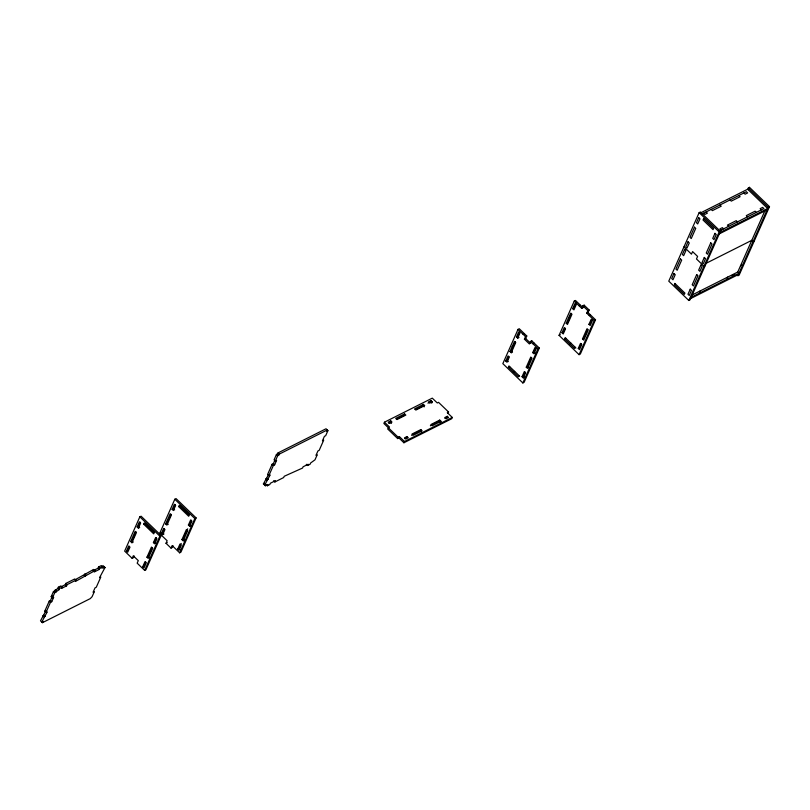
<?xml version="1.0" encoding="UTF-8"?>
<svg xmlns="http://www.w3.org/2000/svg" width="810" height="810" viewBox="0 0 810 810"><rect width="100%" height="100%" fill="white"/><g stroke="black" fill="none" stroke-linecap="round" stroke-linejoin="round"><path stroke-width="1.21" d="M42.444 622.667L43.011 621.402L41.755 622.039L47.223 611.884L45.967 612.522L44.722 611.307L45.978 610.679L40.5 620.824L42.444 622.667L90.264 598.62L92.087 596.717L94.335 591.644L93.079 592.272L95.043 587.837L96.299 587.199L100.805 577.054L99.539 577.682L105.016 567.537L103.072 565.694L101.392 566.534M44.722 611.307L49.218 601.162L50.473 600.524L52.437 596.089L51.182 596.717L52.437 597.922L53.693 597.294L51.729 601.739L50.463 602.367L45.967 612.522M51.182 596.717L53.43 591.644L57.773 588.475L58.33 587.21L60.851 585.944L62.097 587.149L61.54 588.414L66.572 585.883L67.139 584.617L75.938 580.183L74.692 578.978L65.883 583.413L65.316 584.678L61.297 586.703M52.437 597.922L54.685 592.849L59.019 589.68L59.586 588.414L62.097 587.149M75.938 580.183L75.381 581.458L94.821 570.696L93.565 569.491L75.249 579.687M93.565 569.491L93.008 570.756L98.04 568.225L98.597 566.96L101.118 565.694L102.364 566.899L101.807 568.164L104.318 566.899L103.761 568.164L105.016 567.537M94.821 570.696L94.254 571.961L99.286 569.43L99.853 568.164L102.364 566.899M132.162 558.343L133.285 555.802L138.287 560.631L137.163 563.163L144.676 570.402L145.932 569.774L161.119 535.511L141.092 516.213L139.836 516.841L124.649 551.104L132.162 558.343L133.417 557.705L134.166 556.014M126.461 551.043L128.709 545.96L129.965 547.175L127.717 552.248L126.461 551.043L127.727 550.405L129.519 546.345M130.683 541.525L135.179 531.37L136.434 532.575L131.929 542.73L130.683 541.525L131.939 540.888L135.938 531.866M137.143 526.935L139.401 521.853L140.646 523.058L138.399 528.14L137.143 526.935L138.409 526.297L140.201 522.237M143.714 524.202L144.271 522.936L154.285 532.585L153.728 533.861L143.714 524.202L144.97 523.574L154.072 532.352M142.732 566.727L144.98 561.644L146.235 562.859L143.988 567.931L142.732 566.727L143.988 566.089L145.79 562.029M146.954 557.209L151.45 547.054L152.705 548.259L148.2 558.414L146.954 557.209L148.21 556.571L152.209 547.55M153.414 542.619L155.662 537.536L156.917 538.741L154.669 543.824L153.414 542.619L154.68 541.981L156.472 537.921M159.631 533.506L174.818 499.243L176.074 498.616L196.101 517.914L180.913 552.177L179.658 552.815L172.145 545.576L171.021 548.107L166.02 543.287L167.144 540.746L159.631 533.506L160.886 532.879M144.676 570.402L159.853 536.149L161.119 535.511M161.443 533.446L163.691 528.373L164.946 529.578L162.699 534.651L161.443 533.446L162.709 532.808L164.501 528.748M165.665 523.928L170.161 513.773L171.416 514.988L166.911 525.133L165.665 523.928L166.921 523.301L170.92 514.269M172.125 509.338L174.383 504.265L175.628 505.47L173.381 510.543L172.125 509.338L173.391 508.7L175.183 504.64M178.696 506.614L179.253 505.339L189.267 514.998L188.71 516.264L178.696 506.614L179.952 505.977L189.054 514.755M173.036 545.788L172.277 547.479L171.021 548.107M177.714 549.129L179.962 544.057L181.217 545.262L178.969 550.334L177.714 549.129L178.98 548.491L181.227 543.419M181.936 539.612L186.432 529.456L187.687 530.672L183.181 540.817L181.936 539.612L183.192 538.974L187.687 528.829M188.396 525.022L190.654 519.949L191.899 521.154L189.651 526.227L188.396 525.022L189.661 524.384L191.454 520.324M179.658 552.815L194.835 518.552L196.101 517.914M266.055 484.572L267.31 485.777L267.867 484.501L265.356 485.767L263.402 483.924L268.383 474.893M274.853 460.293L273.375 463.624L272.119 464.262L267.624 474.417L268.869 475.622L270.135 474.984L264.657 485.139L265.913 484.501L265.356 485.767M326.673 429.432L327.918 430.636L326.663 431.264L327.23 429.999L325.974 428.794L278.154 452.841L276.342 454.744L274.084 459.817L275.339 461.022L276.595 460.394L274.63 464.839L273.375 465.466L268.869 475.622M275.339 461.022L277.587 455.949L279.409 454.046L327.23 429.999M273.608 480.765L274.853 481.98L275.42 480.705L270.388 483.236L269.821 484.512L267.31 485.777M306.322 464.312L307.577 465.517L308.134 464.251L303.102 466.783L302.545 468.048L284.229 476.28L283.662 477.546L274.853 481.98M327.918 430.636L325.671 435.709L324.415 436.347L322.451 440.782L323.706 440.154L319.211 450.299L317.945 450.937L315.981 455.372L317.236 454.744L314.989 459.817L310.655 462.986L310.088 464.251L307.577 465.517M384.456 422.192L383.889 423.468L398.216 437.309L397.659 438.575L387.646 428.925L389.458 427.022L384.456 422.192L432.277 398.145L437.278 402.965L438.534 402.337L448.548 411.986L447.991 413.252M388.506 422.982L390.177 422.142L390.744 420.866L391.989 422.071L389.478 423.336L388.223 422.132L390.744 420.866M404.585 413.91L395.776 418.335L397.022 419.539L405.83 415.115L404.585 413.91L404.018 415.176L396.313 419.053M398.915 437.937L399.472 436.671L404.484 441.501L403.917 442.766L398.915 437.937L397.659 438.575M407.015 436.55L404.494 437.815L405.749 439.02L408.26 437.754L407.015 436.55L406.448 437.825L404.767 438.666M415.186 409.556L422.901 405.678L423.458 404.413L424.713 405.618L415.905 410.052L414.649 408.847L423.458 404.413M430.444 401.882L431.011 400.616L432.257 401.821L431.7 403.086L430.444 401.882L427.933 403.147M411.48 435.294L420.289 430.859L420.856 429.594L422.101 430.798L413.292 435.223L412.047 434.018L420.856 429.594M439.162 421.362L439.729 420.096L440.984 421.301L440.417 422.577L439.162 421.362L430.363 425.797M447.282 416.3L444.761 417.565L446.016 418.77L448.527 417.504L447.282 416.3L446.715 417.565L445.034 418.416M448.548 411.986L447.292 412.624L452.294 417.444L451.737 418.719L403.917 442.766M518.015 329.386L502.838 363.639L522.855 382.948L524.121 382.31L539.298 348.047L531.785 340.818L530.53 341.445L529.406 343.987L524.404 339.157L525.528 336.616L526.784 335.988L519.271 328.749L518.015 329.386L525.528 336.616M505.774 361.037L508.022 355.965L509.277 357.169L507.019 362.252L505.774 361.037L507.03 360.409L508.832 356.349M509.986 351.52L514.492 341.375L515.737 342.579L511.242 352.735L509.986 351.52L511.252 350.892L515.292 341.759M516.456 336.93L518.704 331.857L519.959 333.062L517.712 338.134L516.456 336.93L517.712 336.302L519.514 332.242M518.977 375.577L518.41 376.852L508.407 367.193L508.964 365.928L519.676 376.215M524.404 339.157L525.66 338.529L526.784 335.988M531.785 340.818L530.661 343.349L525.66 338.529M522.045 376.721L524.293 371.648L525.548 372.853L523.29 377.926L522.045 376.721L523.301 376.093L525.103 372.033M526.257 367.203L530.763 357.058L532.008 358.263L527.512 368.418L526.257 367.203L527.523 366.576L531.512 357.554M532.727 352.613L534.975 347.541L536.23 348.745L533.982 353.818L532.727 352.613L533.982 351.985L535.785 347.925M522.855 382.948L538.042 348.685L539.298 348.047M581.752 308.347L582.876 305.805L584.131 305.167L589.133 309.997L588.009 312.538L595.522 319.778L580.345 354.031L579.079 354.669L559.062 335.36L574.239 301.107L575.495 300.469L583.008 307.709L581.752 308.347L574.239 301.107M561.998 332.758L564.246 327.685L565.501 328.89L563.244 333.973L561.998 332.758L563.254 332.13L565.056 328.07M566.21 323.251L570.716 313.095L571.961 314.3L567.466 324.456L566.21 323.251L567.476 322.613L571.516 313.48M572.68 308.65L574.928 303.578L576.183 304.783L573.936 309.865L572.68 308.65L573.936 308.023L576.183 302.95M575.201 347.298L574.634 348.573L564.631 338.924L565.188 337.649L575.9 347.935M583.382 306.858L584.131 305.167M579.079 354.669L594.267 320.406L586.754 313.166L587.878 310.625L589.133 309.997M578.269 348.442L580.517 343.369L581.762 344.574L579.514 349.657L578.269 348.442L579.525 347.814L581.327 343.754M582.481 338.934L586.977 328.779L588.232 329.984L583.737 340.139L582.481 338.934L583.737 338.296L587.736 329.275M588.951 324.334L591.199 319.261L592.454 320.466L590.196 325.539L588.951 324.334L590.206 323.706L592.009 319.646M699.141 212.645L668.776 281.161L688.804 300.469L690.059 299.832L720.424 231.316L700.397 212.007L699.141 212.645L719.169 231.944L688.804 300.469M699.435 292.299L700.002 291.023M699.84 213.283L747.65 189.226L749.473 187.333L769.5 206.631L739.135 275.147L737.88 275.785L768.244 207.269L769.5 206.631M748.46 189.611L749.473 187.333M727.127 278.367L727.684 277.101M732.716 274.57L732.159 275.835L734.67 274.57M692.449 294.82L737.748 272.038L765.308 209.861M701.926 214.063L746.385 191.707L747.64 192.912L745.129 194.177L743.874 192.972M718.612 231.376L763.911 208.595L762.655 207.39L760.144 208.656L761.39 209.861M719.169 231.944L720.424 231.316M719.857 232.581L767.678 208.535L747.65 189.226M719.3 233.857L767.121 209.8M523.017 334.206L524.283 333.578M579.241 305.927L580.507 305.299M138.399 528.14L139.654 527.502L138.409 526.297M517.712 338.134L518.967 337.507L517.712 336.302M512.234 346.447L513.5 345.819M568.458 318.168L569.724 317.54M586.754 313.166L588.009 312.538M131.929 542.73L133.194 542.092L131.939 540.888M511.242 352.735L512.497 352.097L511.252 350.892M533.031 343.855L534.296 343.227M589.255 315.576L590.52 314.948M162.699 534.651L163.954 534.023L162.709 532.808M263.402 483.924L264.667 483.297M559.062 335.36L560.317 334.733M431.011 400.616L428.49 401.882L429.745 403.086L432.257 401.821M706.219 263.25L751.812 240.317L753.057 241.522L754.323 240.894M594.267 320.406L595.522 319.778M705.247 265.579L703.981 266.207L696.478 258.967L697.602 256.436L692.59 251.606L691.467 254.148L683.964 246.908M189.651 526.227L190.907 525.589L189.661 524.384M508.407 367.193L509.662 366.565M564.631 338.924L565.886 338.286M166.02 543.287L167.275 542.649M513.408 372.023L514.664 371.395M569.633 343.744L570.888 343.116M183.181 540.817L184.447 540.189L183.192 538.974M398.216 437.309L399.472 436.671M740.563 265.69L741.818 265.062M523.29 377.926L524.556 377.298L523.301 376.093M439.729 420.096L430.92 424.531L432.175 425.736L440.984 421.301M404.484 441.501L452.294 417.444M691.183 297.3L739.003 273.243L737.748 272.038M690.626 298.566L738.437 274.519M748.217 187.96L768.244 207.269M738.841 195.504L740.087 196.708L731.278 201.133L730.033 199.928M756.358 212.392L755.112 211.187L746.304 215.612L747.549 216.817M719.969 204.991L721.214 206.196L712.405 210.63L711.16 209.425M737.485 221.879L736.229 220.674L727.421 225.109L728.676 226.314M706.117 211.957L707.373 213.162L704.852 214.427L703.606 213.222M723.644 228.845L722.388 227.64L719.877 228.906L721.123 230.111M582.876 305.805L587.878 310.625M530.53 341.445L538.042 348.685M533.982 351.985L535.238 353.19M527.523 366.576L528.768 367.781M507.03 360.409L508.285 361.614M422.901 405.678L424.146 406.893M420.289 430.859L421.544 432.064M390.177 422.142L391.433 423.346M278.154 452.841L279.409 454.046M277.597 454.116L278.842 455.321M276.342 454.744L277.587 455.949M273.375 463.624L274.63 464.839M272.119 464.262L273.375 465.466M266.915 478.224L268.161 479.429M265.65 478.852L266.905 480.057M174.818 499.243L194.835 518.552M173.391 508.7L174.636 509.905M166.921 523.301L168.176 524.505M178.98 548.491L180.225 549.706M139.836 516.841L159.853 536.149M154.68 541.981L155.925 543.186M148.21 556.571L149.465 557.776M98.597 566.96L99.853 568.164M98.04 568.225L99.286 569.43M84.756 573.915L86.012 575.12M84.199 575.181L85.445 576.396M65.883 583.413L67.139 584.617M65.316 584.678L66.572 585.883M58.33 587.21L59.586 588.414M57.773 588.475L59.019 589.68M55.252 589.741L56.508 590.946M54.695 591.016L55.941 592.221M53.43 591.644L54.685 592.849M50.473 600.524L51.729 601.739M49.218 601.162L50.463 602.367M44.003 615.124L45.259 616.329M42.748 615.752L44.003 616.957M673.96 273.486L671.713 278.559L672.968 279.774L675.216 274.691L673.96 273.486M680.43 258.896L675.935 269.052L677.18 270.257L681.686 260.101L680.43 258.896M684.653 249.379L682.395 254.451L683.65 255.666L685.898 250.584L684.653 249.379M688.024 241.765L685.776 246.837L687.022 248.052L689.269 242.97L688.024 241.765M694.484 227.175L689.988 237.33L691.244 238.535L695.739 228.379L694.484 227.175M698.706 217.657L696.458 222.73L697.704 223.945L699.962 218.862L698.706 217.657M674.912 283.449L674.345 284.725L684.359 294.374L684.916 293.099L674.912 283.449M703.586 218.74L703.019 220.006L713.033 229.655L713.6 228.39L703.586 218.74M690.231 289.17L687.984 294.243L689.239 295.458L691.487 290.375L690.231 289.17M696.701 274.58L692.206 284.735L693.451 285.94L697.957 275.785L696.701 274.58M700.923 265.062L698.665 270.135L699.921 271.35L702.169 266.267L700.923 265.062M704.295 257.448L702.047 262.521L703.293 263.736L705.54 258.653L704.295 257.448M710.755 242.858L706.259 253.014L707.515 254.219L712.01 244.063L710.755 242.858M714.977 233.341L712.729 238.413L713.974 239.628L716.232 234.546L714.977 233.341"/></g></svg>
